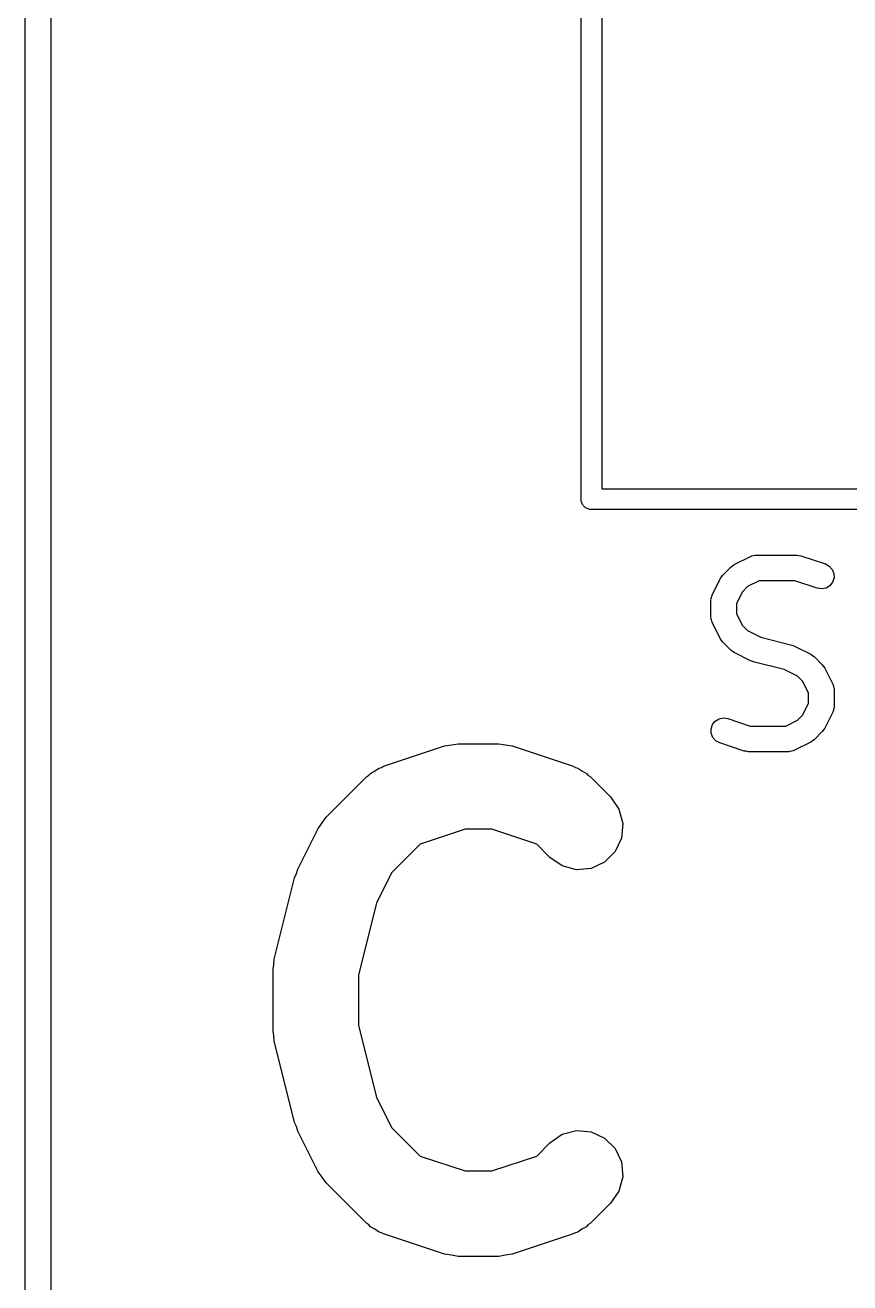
# Model space of a CAD drawing. Extents: x -0.1 to 56.2, y -70.1 to 0.1.
# Drawn here: x -0.07 to 4.75, y -57.94 to -50.58 of the extents above; entities that cross this region are included whole.
import ezdxf

# ---------------------------------------------------------------- set-up
doc = ezdxf.new("R2010")
doc.units = 0
doc.header["$MEASUREMENT"] = 0
doc.layers.add('BLACK', color=7, linetype='CONTINUOUS')

msp = doc.modelspace()

# ---------------------------------------------------------------- linework, layer by layer
at = {"layer": 'BLACK', "linetype": 'CONTINUOUS'}
for p, q in [((-0.075, -68.0066), (-0.075, -21.9934)), ((0.075, -22.0053), (0.075, -67.9972)), ((3.18, -53.3552), (3.18, -49.6448)), ((3.3, -49.71), (3.3, -53.29)), ((3.3, -53.29), (9.3, -53.29)), ((3.18, -53.3553), (3.18, -53.3552)), ((3.18, -53.3606), (3.18, -53.3553)), ((3.18182, -53.3656), (3.18, -53.3606)), ((3.18275, -53.3708), (3.18182, -53.3656)), ((3.18541, -53.3755), (3.18275, -53.3708)), ((3.18724, -53.3805), (3.18541, -53.3755)), ((3.19066, -53.3845), (3.18724, -53.3805)), ((3.19333, -53.3892), (3.19066, -53.3845)), ((3.19741, -53.3926), (3.19333, -53.3892)), ((3.20084, -53.3967), (3.19741, -53.3926)), ((3.20545, -53.3993), (3.20084, -53.3967)), ((3.20954, -53.4028), (3.20545, -53.3993)), ((3.21455, -53.4046), (3.20954, -53.4028)), ((3.21916, -53.4073), (3.21455, -53.4046)), ((3.22441, -53.4082), (3.21916, -53.4073)), ((3.22942, -53.41), (3.22441, -53.4082)), ((3.23475, -53.41), (3.22942, -53.41)), ((9.36525, -53.41), (3.23475, -53.41)), ((3.23475, -53.41), (3.23475, -53.41)), ((4.07598, -53.7329), (4.17122, -53.6853)), ((4.17122, -53.6853), (4.17536, -53.6841)), ((4.17536, -53.6841), (4.17911, -53.6819)), ((4.17911, -53.6819), (4.18776, -53.6804)), ((4.18776, -53.6804), (4.19619, -53.6779)), ((4.19619, -53.6779), (4.2005, -53.6781)), ((4.2005, -53.6781), (4.20476, -53.6774)), ((4.20476, -53.6774), (4.44286, -53.6774)), ((4.44286, -53.6774), (4.45469, -53.6795)), ((4.45469, -53.6795), (4.46657, -53.6812)), ((4.46657, -53.6812), (4.60943, -53.7288)), ((4.00199, -53.8044), (4.00887, -53.7946)), ((4.00887, -53.7946), (4.05649, -53.747)), ((4.05649, -53.747), (4.06632, -53.7401)), ((4.06632, -53.7401), (4.07598, -53.7329)), ((4.60943, -53.7288), (4.63234, -53.7413)), ((4.63234, -53.7413), (4.64962, -53.7607)), ((4.64962, -53.7607), (4.65919, -53.785)), ((4.65919, -53.785), (4.6599, -53.811)), ((3.9472, -53.9093), (3.99482, -53.8141)), ((3.99482, -53.8141), (4.00199, -53.8044)), ((4.15395, -53.8616), (4.12354, -53.892)), ((4.22247, -53.8274), (4.15395, -53.8616)), ((4.43069, -53.8274), (4.22247, -53.8274)), ((4.562, -53.8712), (4.43069, -53.8274)), ((4.61328, -53.8697), (4.58776, -53.875)), ((4.63547, -53.8561), (4.61328, -53.8697)), ((4.65167, -53.8357), (4.63547, -53.8561)), ((4.6599, -53.811), (4.65167, -53.8357)), ((3.93928, -53.9429), (3.94004, -53.9386)), ((3.93928, -54.0381), (3.93928, -53.9429)), ((3.93978, -53.9343), (3.94228, -53.9259)), ((3.94004, -53.9386), (3.93978, -53.9343)), ((3.94228, -53.9259), (3.94381, -53.9172)), ((3.94381, -53.9172), (3.94597, -53.9135)), ((3.94597, -53.9135), (3.9472, -53.9093)), ((4.12354, -53.892), (4.08928, -53.9606)), ((4.58776, -53.875), (4.562, -53.8712)), ((4.08928, -53.9606), (4.08928, -54.0204)), ((3.94004, -54.0424), (3.93928, -54.0381)), ((3.93978, -54.0467), (3.94004, -54.0424)), ((3.94228, -54.0551), (3.93978, -54.0467)), ((3.94381, -54.0637), (3.94228, -54.0551)), ((3.94597, -54.0675), (3.94381, -54.0637)), ((3.9472, -54.0716), (3.94597, -54.0675)), ((3.99482, -54.1669), (3.9472, -54.0716)), ((4.08928, -54.0204), (4.12354, -54.0889)), ((4.12354, -54.0889), (4.15395, -54.1193)), ((4.15395, -54.1193), (4.23094, -54.1578)), ((4.23094, -54.1578), (4.41343, -54.2034)), ((4.00199, -54.1765), (3.99482, -54.1669)), ((4.00887, -54.1864), (4.00199, -54.1765)), ((4.05649, -54.234), (4.00887, -54.1864)), ((4.06632, -54.2409), (4.05649, -54.234)), ((4.41343, -54.2034), (4.42092, -54.2068)), ((4.42092, -54.2068), (4.42878, -54.2091)), ((4.42878, -54.2091), (4.52402, -54.2567)), ((4.07598, -54.248), (4.06632, -54.2409)), ((4.17122, -54.2957), (4.07598, -54.248)), ((4.17908, -54.298), (4.17122, -54.2957)), ((4.18657, -54.3013), (4.17908, -54.298)), ((4.36906, -54.347), (4.18657, -54.3013)), ((4.52402, -54.2567), (4.53367, -54.2639)), ((4.53367, -54.2639), (4.54351, -54.2708)), ((4.54351, -54.2708), (4.59113, -54.3184)), ((4.44605, -54.3854), (4.36906, -54.347)), ((4.59113, -54.3184), (4.59801, -54.3282)), ((4.59801, -54.3282), (4.60518, -54.3379)), ((4.60518, -54.3379), (4.6528, -54.4331)), ((4.47646, -54.4159), (4.44605, -54.3854)), ((4.51071, -54.4844), (4.47646, -54.4159)), ((4.6528, -54.4331), (4.65403, -54.4373)), ((4.65403, -54.4373), (4.65619, -54.441)), ((4.65619, -54.441), (4.65772, -54.4497)), ((4.65772, -54.4497), (4.66022, -54.4581)), ((4.66022, -54.4581), (4.65996, -54.4624)), ((4.51071, -54.5442), (4.51071, -54.4844)), ((4.65996, -54.4624), (4.66071, -54.4667)), ((4.66071, -54.4667), (4.66071, -54.5619)), ((4.47646, -54.6127), (4.51071, -54.5442)), ((4.6528, -54.5954), (4.60518, -54.6907)), ((4.65403, -54.5913), (4.6528, -54.5954)), ((4.65619, -54.5876), (4.65403, -54.5913)), ((4.65772, -54.5789), (4.65619, -54.5876)), ((4.66022, -54.5705), (4.65772, -54.5789)), ((4.66071, -54.5619), (4.65996, -54.5662)), ((4.65996, -54.5662), (4.66022, -54.5705)), ((3.9401, -54.6938), (3.94833, -54.669)), ((3.94833, -54.669), (3.96452, -54.6486)), ((3.96452, -54.6486), (3.98672, -54.635)), ((3.98672, -54.635), (4.01224, -54.6298)), ((4.01224, -54.6298), (4.038, -54.6336)), ((4.038, -54.6336), (4.16931, -54.6774)), ((4.16931, -54.6774), (4.37753, -54.6774)), ((4.37753, -54.6774), (4.44605, -54.6431)), ((4.44605, -54.6431), (4.47646, -54.6127)), ((3.94081, -54.7198), (3.9401, -54.6938)), ((3.95038, -54.744), (3.94081, -54.7198)), ((3.96766, -54.7635), (3.95038, -54.744)), ((4.59113, -54.7102), (4.54351, -54.7578)), ((4.59801, -54.7003), (4.59113, -54.7102)), ((4.60518, -54.6907), (4.59801, -54.7003)), ((2.02332, -54.9128), (2.38047, -54.7938)), ((2.38047, -54.7938), (2.42009, -54.7879)), ((2.42009, -54.7879), (2.45952, -54.781)), ((2.45952, -54.781), (2.69762, -54.781)), ((2.69762, -54.781), (2.73705, -54.7879)), ((2.73705, -54.7879), (2.77668, -54.7938)), ((2.77668, -54.7938), (3.13382, -54.9128)), ((3.99057, -54.7759), (3.96766, -54.7635)), ((4.13342, -54.8235), (3.99057, -54.7759)), ((4.14531, -54.8253), (4.13342, -54.8235)), ((4.15714, -54.8274), (4.14531, -54.8253)), ((4.3995, -54.8266), (4.39524, -54.8274)), ((4.40381, -54.8269), (4.3995, -54.8266)), ((4.41223, -54.8244), (4.40381, -54.8269)), ((4.42089, -54.8229), (4.41223, -54.8244)), ((4.42464, -54.8207), (4.42089, -54.8229)), ((4.42878, -54.8195), (4.42464, -54.8207)), ((4.52402, -54.7718), (4.42878, -54.8195)), ((4.53367, -54.7647), (4.52402, -54.7718)), ((4.54351, -54.7578), (4.53367, -54.7647)), ((4.39524, -54.8274), (4.15714, -54.8274)), ((1.68751, -55.2113), (1.9256, -54.9732)), ((1.9256, -54.9732), (1.93741, -54.965)), ((1.93741, -54.965), (1.94697, -54.9542)), ((1.94697, -54.9542), (1.97273, -54.9402)), ((1.97273, -54.9402), (1.99672, -54.9234)), ((1.99672, -54.9234), (2.01065, -54.9197)), ((2.01065, -54.9197), (2.02332, -54.9128)), ((3.13382, -54.9128), (3.14649, -54.9197)), ((3.14649, -54.9197), (3.16041, -54.9234)), ((3.16041, -54.9234), (3.18441, -54.9402)), ((3.18441, -54.9402), (3.21017, -54.9542)), ((3.21017, -54.9542), (3.21973, -54.965)), ((3.21973, -54.965), (3.23154, -54.9732)), ((3.23154, -54.9732), (3.35058, -55.0923)), ((3.35058, -55.0923), (3.40039, -55.1634)), ((3.40039, -55.1634), (3.42286, -55.2473)), ((1.64068, -55.2763), (1.66453, -55.2441)), ((1.66453, -55.2441), (1.68751, -55.2113)), ((3.42286, -55.2473), (3.41529, -55.3338)), ((1.52163, -55.5144), (1.64068, -55.2763)), ((2.50009, -55.281), (2.23743, -55.3685)), ((2.65705, -55.281), (2.50009, -55.281)), ((2.91972, -55.3685), (2.65705, -55.281)), ((3.41529, -55.3338), (3.3786, -55.4124)), ((2.23743, -55.3685), (2.06975, -55.5362)), ((2.99703, -55.4458), (2.91972, -55.3685)), ((3.3786, -55.4124), (3.3172, -55.4738)), ((3.06816, -55.4956), (2.99703, -55.4458)), ((3.3172, -55.4738), (3.23852, -55.5105)), ((1.5027, -55.5656), (1.51384, -55.5406)), ((1.51384, -55.5406), (1.52163, -55.5144)), ((2.06975, -55.5362), (1.98112, -55.7134)), ((3.15202, -55.5181), (3.06816, -55.4956)), ((3.23852, -55.5105), (3.15202, -55.5181)), ((1.38365, -56.0417), (1.5027, -55.5656)), ((1.98112, -55.7134), (1.87619, -56.1332)), ((1.37619, -56.1024), (1.3815, -56.0723)), ((1.3815, -56.0723), (1.38365, -56.0417)), ((1.37619, -56.4595), (1.37619, -56.1024)), ((1.87619, -56.1332), (1.87619, -56.4287)), ((1.87619, -56.4287), (1.98112, -56.8485)), ((1.3815, -56.4896), (1.37619, -56.4595)), ((1.38365, -56.5202), (1.3815, -56.4896)), ((1.5027, -56.9963), (1.38365, -56.5202)), ((1.98112, -56.8485), (2.06975, -57.0257)), ((1.51384, -57.0213), (1.5027, -56.9963)), ((1.52163, -57.0475), (1.51384, -57.0213)), ((2.06975, -57.0257), (2.23743, -57.1934)), ((1.64068, -57.2856), (1.52163, -57.0475)), ((2.99703, -57.1161), (3.06816, -57.0663)), ((3.06816, -57.0663), (3.15202, -57.0438)), ((3.15202, -57.0438), (3.23852, -57.0514)), ((3.23852, -57.0514), (3.3172, -57.0881)), ((3.3172, -57.0881), (3.3786, -57.1495)), ((2.91972, -57.1934), (2.99703, -57.1161)), ((3.3786, -57.1495), (3.41529, -57.2282)), ((2.23743, -57.1934), (2.50009, -57.281)), ((2.65705, -57.281), (2.91972, -57.1934)), ((3.41529, -57.2282), (3.42286, -57.3146)), ((1.66453, -57.3178), (1.64068, -57.2856)), ((1.68751, -57.3506), (1.66453, -57.3178)), ((2.50009, -57.281), (2.65705, -57.281)), ((3.42286, -57.3146), (3.40039, -57.3985)), ((1.9256, -57.5887), (1.68751, -57.3506)), ((3.40039, -57.3985), (3.35058, -57.4696)), ((3.35058, -57.4696), (3.23154, -57.5887)), ((1.93741, -57.5969), (1.9256, -57.5887)), ((1.94697, -57.6077), (1.93741, -57.5969)), ((1.97273, -57.6217), (1.94697, -57.6077)), ((1.99672, -57.6385), (1.97273, -57.6217)), ((3.18441, -57.6217), (3.16041, -57.6385)), ((3.21017, -57.6077), (3.18441, -57.6217)), ((3.21973, -57.5969), (3.21017, -57.6077)), ((3.23154, -57.5887), (3.21973, -57.5969)), ((2.01065, -57.6422), (1.99672, -57.6385)), ((2.02332, -57.6491), (2.01065, -57.6422)), ((2.38047, -57.7681), (2.02332, -57.6491)), ((3.13382, -57.6491), (2.77668, -57.7681)), ((3.14649, -57.6422), (3.13382, -57.6491)), ((3.16041, -57.6385), (3.14649, -57.6422)), ((2.42009, -57.774), (2.38047, -57.7681)), ((2.77668, -57.7681), (2.73705, -57.774)), ((2.45952, -57.781), (2.42009, -57.774)), ((2.69762, -57.781), (2.45952, -57.781)), ((2.73705, -57.774), (2.69762, -57.781))]:
    msp.add_line(p, q, dxfattribs=at)

doc.saveas('drawing.dxf')
